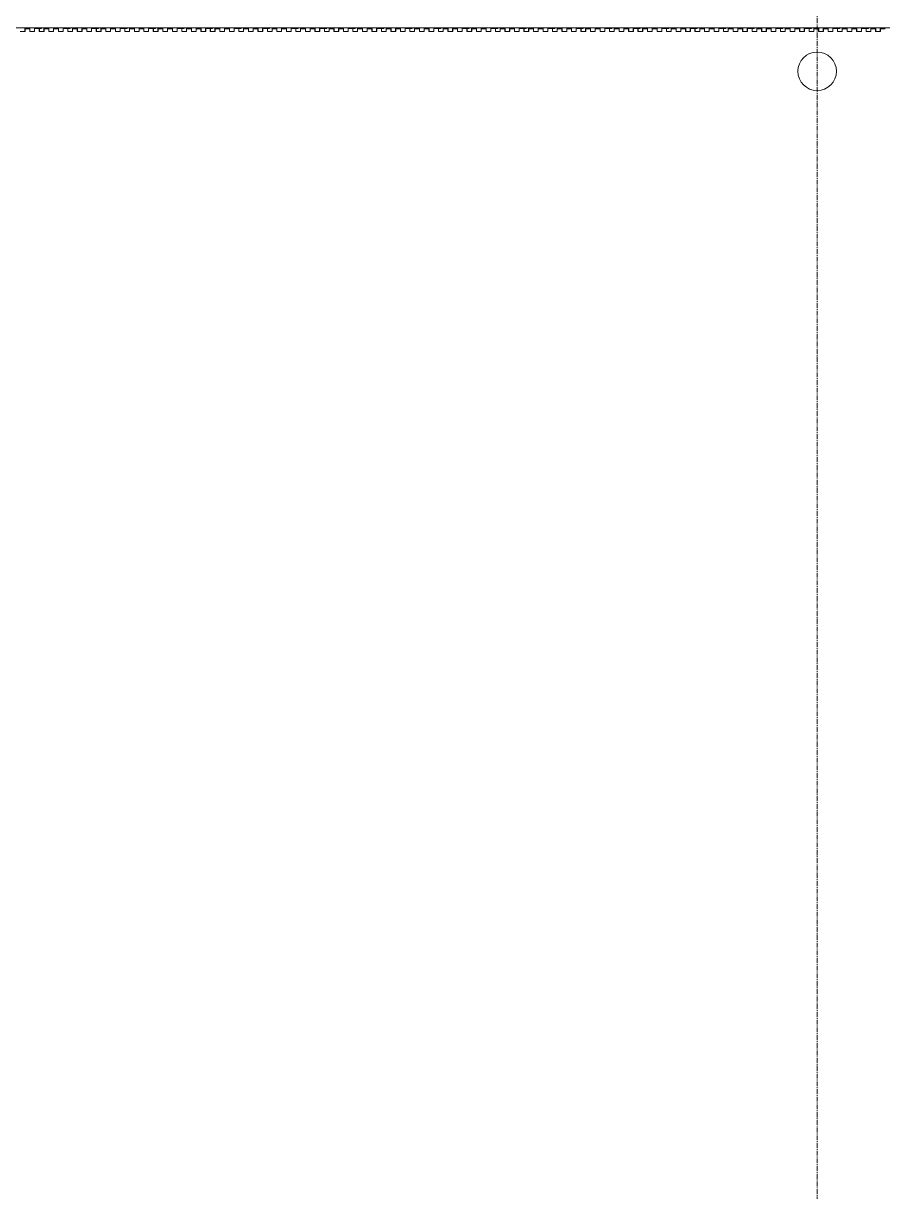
# Model space of a CAD drawing. Extents: x 73996 to 686888, y -9729 to 263202.
# Drawn here: x 485805 to 490266, y 166651 to 172715 of the extents above; entities that cross this region are included whole.
import ezdxf

# ---------------------------------------------------------------- set-up
doc = ezdxf.new("R2010")
doc.units = 0
doc.header["$LTSCALE"] = 20
doc.linetypes.add('Data Center Layout_L20$0$CENTER', pattern=[2, 1.25, -0.25, 0.25, -0.25])
doc.layers.add('Data Center Layout_L20$0$ARC', color=252, linetype='Continuous', lineweight=0)
doc.layers.add('Data Center Layout_L20$0$H-SIN', color=252, linetype='Data Center Layout_L20$0$CENTER', lineweight=9)

# ---------------------------------------------------------------- blocks, each defined once
blk = doc.blocks.new('Data Center Layout_L20$0$A$C80dc7663')
at = {"layer": 'Data Center Layout_L20$0$ARC'}
blk.add_line((540876.41, 139535.59), (517002.82, 139535.59), dxfattribs=at)
at = {"layer": 'Data Center Layout_L20$0$ARC', "linetype": 'Continuous'}
for points in [[(527905.25, 139532.11), (527912.24, 139534.61), (527912.07, 139535.08), (527905.11, 139532.59), (527877.74, 139532.59), (527877.74, 139516.59), (527853.94, 139516.59), (527853.94, 139531.09), (527828.14, 139531.09), (527828.14, 139516.59), (527804.34, 139516.59)], [(527803.84, 139516.09), (527828.64, 139516.09), (527828.64, 139530.59), (527853.44, 139530.59), (527853.44, 139516.09), (527878.24, 139516.09), (527878.24, 139532.09), (527905.31, 139532.09)]]:
    blk.add_lwpolyline(points, dxfattribs=at)
for points in [[(528053.25, 139532.11), (528060.24, 139534.61), (528060.07, 139535.08), (528053.11, 139532.59), (528025.74, 139532.59), (528025.74, 139516.59), (528001.94, 139516.59), (528001.94, 139531.09), (527976.14, 139531.09), (527976.14, 139516.59), (527952.34, 139516.59), (527952.34, 139531.09), (527926.54, 139531.09), (527926.54, 139516.59), (527902.74, 139516.59), (527902.74, 139531.59), (527912.24, 139531.59, 1), (527912.24, 139535.59), (527891.53, 139535.59), (527890.24, 139534.3), (527888.95, 139535.59), (527875.24, 139535.59), (527875.24, 139535.09), (527888.74, 139535.09), (527890.24, 139533.59), (527891.74, 139535.09), (527912.24, 139535.09, -1), (527912.24, 139532.09), (527902.24, 139532.09), (527902.24, 139516.09), (527927.04, 139516.09), (527927.04, 139530.59), (527951.84, 139530.59), (527951.84, 139516.09), (527976.64, 139516.09), (527976.64, 139530.59), (528001.44, 139530.59), (528001.44, 139516.09), (528026.24, 139516.09), (528026.24, 139532.09), (528053.31, 139532.09)], [(528201.25, 139532.11), (528208.24, 139534.61), (528208.07, 139535.08), (528201.11, 139532.59), (528173.74, 139532.59), (528173.74, 139516.59), (528149.94, 139516.59), (528149.94, 139531.09), (528124.14, 139531.09), (528124.14, 139516.59), (528100.34, 139516.59), (528100.34, 139531.09), (528074.54, 139531.09), (528074.54, 139516.59), (528050.74, 139516.59), (528050.74, 139531.59), (528060.24, 139531.59, 1), (528060.24, 139535.59), (528039.53, 139535.59), (528038.24, 139534.3), (528036.95, 139535.59), (528023.24, 139535.59), (528023.24, 139535.09), (528036.74, 139535.09), (528038.24, 139533.59), (528039.74, 139535.09), (528060.24, 139535.09, -1), (528060.24, 139532.09), (528050.24, 139532.09), (528050.24, 139516.09), (528075.04, 139516.09), (528075.04, 139530.59), (528099.84, 139530.59), (528099.84, 139516.09), (528124.64, 139516.09), (528124.64, 139530.59), (528149.44, 139530.59), (528149.44, 139516.09), (528174.24, 139516.09), (528174.24, 139532.09), (528201.31, 139532.09)], [(528349.25, 139532.11), (528356.24, 139534.61), (528356.07, 139535.08), (528349.11, 139532.59), (528321.74, 139532.59), (528321.74, 139516.59), (528297.94, 139516.59), (528297.94, 139531.09), (528272.14, 139531.09), (528272.14, 139516.59), (528248.34, 139516.59), (528248.34, 139531.09), (528222.54, 139531.09), (528222.54, 139516.59), (528198.74, 139516.59), (528198.74, 139531.59), (528208.24, 139531.59, 1), (528208.24, 139535.59), (528187.53, 139535.59), (528186.24, 139534.3), (528184.95, 139535.59), (528171.24, 139535.59), (528171.24, 139535.09), (528184.74, 139535.09), (528186.24, 139533.59), (528187.74, 139535.09), (528208.24, 139535.09, -1), (528208.24, 139532.09), (528198.24, 139532.09), (528198.24, 139516.09), (528223.04, 139516.09), (528223.04, 139530.59), (528247.84, 139530.59), (528247.84, 139516.09), (528272.64, 139516.09), (528272.64, 139530.59), (528297.44, 139530.59), (528297.44, 139516.09), (528322.24, 139516.09), (528322.24, 139532.09), (528349.31, 139532.09)], [(528497.25, 139532.11), (528504.24, 139534.61), (528504.07, 139535.08), (528497.11, 139532.59), (528469.74, 139532.59), (528469.74, 139516.59), (528445.94, 139516.59), (528445.94, 139531.09), (528420.14, 139531.09), (528420.14, 139516.59), (528396.34, 139516.59), (528396.34, 139531.09), (528370.54, 139531.09), (528370.54, 139516.59), (528346.74, 139516.59), (528346.74, 139531.59), (528356.24, 139531.59, 1), (528356.24, 139535.59), (528335.53, 139535.59), (528334.24, 139534.3), (528332.95, 139535.59), (528319.24, 139535.59), (528319.24, 139535.09), (528332.74, 139535.09), (528334.24, 139533.59), (528335.74, 139535.09), (528356.24, 139535.09, -1), (528356.24, 139532.09), (528346.24, 139532.09), (528346.24, 139516.09), (528371.04, 139516.09), (528371.04, 139530.59), (528395.84, 139530.59), (528395.84, 139516.09), (528420.64, 139516.09), (528420.64, 139530.59), (528445.44, 139530.59), (528445.44, 139516.09), (528470.24, 139516.09), (528470.24, 139532.09), (528497.31, 139532.09)], [(528645.25, 139532.11), (528652.24, 139534.61), (528652.07, 139535.08), (528645.11, 139532.59), (528617.74, 139532.59), (528617.74, 139516.59), (528593.94, 139516.59), (528593.94, 139531.09), (528568.14, 139531.09), (528568.14, 139516.59), (528544.34, 139516.59), (528544.34, 139531.09), (528518.54, 139531.09), (528518.54, 139516.59), (528494.74, 139516.59), (528494.74, 139531.59), (528504.24, 139531.59, 1), (528504.24, 139535.59), (528483.53, 139535.59), (528482.24, 139534.3), (528480.95, 139535.59), (528467.24, 139535.59), (528467.24, 139535.09), (528480.74, 139535.09), (528482.24, 139533.59), (528483.74, 139535.09), (528504.24, 139535.09, -1), (528504.24, 139532.09), (528494.24, 139532.09), (528494.24, 139516.09), (528519.04, 139516.09), (528519.04, 139530.59), (528543.84, 139530.59), (528543.84, 139516.09), (528568.64, 139516.09), (528568.64, 139530.59), (528593.44, 139530.59), (528593.44, 139516.09), (528618.24, 139516.09), (528618.24, 139532.09), (528645.31, 139532.09)], [(528793.25, 139532.11), (528800.24, 139534.61), (528800.07, 139535.08), (528793.11, 139532.59), (528765.74, 139532.59), (528765.74, 139516.59), (528741.94, 139516.59), (528741.94, 139531.09), (528716.14, 139531.09), (528716.14, 139516.59), (528692.34, 139516.59), (528692.34, 139531.09), (528666.54, 139531.09), (528666.54, 139516.59), (528642.74, 139516.59), (528642.74, 139531.59), (528652.24, 139531.59, 1), (528652.24, 139535.59), (528631.53, 139535.59), (528630.24, 139534.3), (528628.95, 139535.59), (528615.24, 139535.59), (528615.24, 139535.09), (528628.74, 139535.09), (528630.24, 139533.59), (528631.74, 139535.09), (528652.24, 139535.09, -1), (528652.24, 139532.09), (528642.24, 139532.09), (528642.24, 139516.09), (528667.04, 139516.09), (528667.04, 139530.59), (528691.84, 139530.59), (528691.84, 139516.09), (528716.64, 139516.09), (528716.64, 139530.59), (528741.44, 139530.59), (528741.44, 139516.09), (528766.24, 139516.09), (528766.24, 139532.09), (528793.31, 139532.09)], [(528941.25, 139532.11), (528948.24, 139534.61), (528948.07, 139535.08), (528941.11, 139532.59), (528913.74, 139532.59), (528913.74, 139516.59), (528889.94, 139516.59), (528889.94, 139531.09), (528864.14, 139531.09), (528864.14, 139516.59), (528840.34, 139516.59), (528840.34, 139531.09), (528814.54, 139531.09), (528814.54, 139516.59), (528790.74, 139516.59), (528790.74, 139531.59), (528800.24, 139531.59, 1), (528800.24, 139535.59), (528779.53, 139535.59), (528778.24, 139534.3), (528776.95, 139535.59), (528763.24, 139535.59), (528763.24, 139535.09), (528776.74, 139535.09), (528778.24, 139533.59), (528779.74, 139535.09), (528800.24, 139535.09, -1), (528800.24, 139532.09), (528790.24, 139532.09), (528790.24, 139516.09), (528815.04, 139516.09), (528815.04, 139530.59), (528839.84, 139530.59), (528839.84, 139516.09), (528864.64, 139516.09), (528864.64, 139530.59), (528889.44, 139530.59), (528889.44, 139516.09), (528914.24, 139516.09), (528914.24, 139532.09), (528941.31, 139532.09)], [(529089.25, 139532.11), (529096.24, 139534.61), (529096.07, 139535.08), (529089.11, 139532.59), (529061.74, 139532.59), (529061.74, 139516.59), (529037.94, 139516.59), (529037.94, 139531.09), (529012.14, 139531.09), (529012.14, 139516.59), (528988.34, 139516.59), (528988.34, 139531.09), (528962.54, 139531.09), (528962.54, 139516.59), (528938.74, 139516.59), (528938.74, 139531.59), (528948.24, 139531.59, 1), (528948.24, 139535.59), (528927.53, 139535.59), (528926.24, 139534.3), (528924.95, 139535.59), (528911.24, 139535.59), (528911.24, 139535.09), (528924.74, 139535.09), (528926.24, 139533.59), (528927.74, 139535.09), (528948.24, 139535.09, -1), (528948.24, 139532.09), (528938.24, 139532.09), (528938.24, 139516.09), (528963.04, 139516.09), (528963.04, 139530.59), (528987.84, 139530.59), (528987.84, 139516.09), (529012.64, 139516.09), (529012.64, 139530.59), (529037.44, 139530.59), (529037.44, 139516.09), (529062.24, 139516.09), (529062.24, 139532.09), (529089.31, 139532.09)], [(529237.25, 139532.11), (529244.24, 139534.61), (529244.07, 139535.08), (529237.11, 139532.59), (529209.74, 139532.59), (529209.74, 139516.59), (529185.94, 139516.59), (529185.94, 139531.09), (529160.14, 139531.09), (529160.14, 139516.59), (529136.34, 139516.59), (529136.34, 139531.09), (529110.54, 139531.09), (529110.54, 139516.59), (529086.74, 139516.59), (529086.74, 139531.59), (529096.24, 139531.59, 1), (529096.24, 139535.59), (529075.53, 139535.59), (529074.24, 139534.3), (529072.95, 139535.59), (529059.24, 139535.59), (529059.24, 139535.09), (529072.74, 139535.09), (529074.24, 139533.59), (529075.74, 139535.09), (529096.24, 139535.09, -1), (529096.24, 139532.09), (529086.24, 139532.09), (529086.24, 139516.09), (529111.04, 139516.09), (529111.04, 139530.59), (529135.84, 139530.59), (529135.84, 139516.09), (529160.64, 139516.09), (529160.64, 139530.59), (529185.44, 139530.59), (529185.44, 139516.09), (529210.24, 139516.09), (529210.24, 139532.09), (529237.31, 139532.09)], [(529385.25, 139532.11), (529392.24, 139534.61), (529392.07, 139535.08), (529385.11, 139532.59), (529357.74, 139532.59), (529357.74, 139516.59), (529333.94, 139516.59), (529333.94, 139531.09), (529308.14, 139531.09), (529308.14, 139516.59), (529284.34, 139516.59), (529284.34, 139531.09), (529258.54, 139531.09), (529258.54, 139516.59), (529234.74, 139516.59), (529234.74, 139531.59), (529244.24, 139531.59, 1), (529244.24, 139535.59), (529223.53, 139535.59), (529222.24, 139534.3), (529220.95, 139535.59), (529207.24, 139535.59), (529207.24, 139535.09), (529220.74, 139535.09), (529222.24, 139533.59), (529223.74, 139535.09), (529244.24, 139535.09, -1), (529244.24, 139532.09), (529234.24, 139532.09), (529234.24, 139516.09), (529259.04, 139516.09), (529259.04, 139530.59), (529283.84, 139530.59), (529283.84, 139516.09), (529308.64, 139516.09), (529308.64, 139530.59), (529333.44, 139530.59), (529333.44, 139516.09), (529358.24, 139516.09), (529358.24, 139532.09), (529385.31, 139532.09)], [(529533.25, 139532.11), (529540.24, 139534.61), (529540.07, 139535.08), (529533.11, 139532.59), (529505.74, 139532.59), (529505.74, 139516.59), (529481.94, 139516.59), (529481.94, 139531.09), (529456.14, 139531.09), (529456.14, 139516.59), (529432.34, 139516.59), (529432.34, 139531.09), (529406.54, 139531.09), (529406.54, 139516.59), (529382.74, 139516.59), (529382.74, 139531.59), (529392.24, 139531.59, 1), (529392.24, 139535.59), (529371.53, 139535.59), (529370.24, 139534.3), (529368.95, 139535.59), (529355.24, 139535.59), (529355.24, 139535.09), (529368.74, 139535.09), (529370.24, 139533.59), (529371.74, 139535.09), (529392.24, 139535.09, -1), (529392.24, 139532.09), (529382.24, 139532.09), (529382.24, 139516.09), (529407.04, 139516.09), (529407.04, 139530.59), (529431.84, 139530.59), (529431.84, 139516.09), (529456.64, 139516.09), (529456.64, 139530.59), (529481.44, 139530.59), (529481.44, 139516.09), (529506.24, 139516.09), (529506.24, 139532.09), (529533.31, 139532.09)], [(529681.25, 139532.11), (529688.24, 139534.61), (529688.07, 139535.08), (529681.11, 139532.59), (529653.74, 139532.59), (529653.74, 139516.59), (529629.94, 139516.59), (529629.94, 139531.09), (529604.14, 139531.09), (529604.14, 139516.59), (529580.34, 139516.59), (529580.34, 139531.09), (529554.54, 139531.09), (529554.54, 139516.59), (529530.74, 139516.59), (529530.74, 139531.59), (529540.24, 139531.59, 1), (529540.24, 139535.59), (529519.53, 139535.59), (529518.24, 139534.3), (529516.95, 139535.59), (529503.24, 139535.59), (529503.24, 139535.09), (529516.74, 139535.09), (529518.24, 139533.59), (529519.74, 139535.09), (529540.24, 139535.09, -1), (529540.24, 139532.09), (529530.24, 139532.09), (529530.24, 139516.09), (529555.04, 139516.09), (529555.04, 139530.59), (529579.84, 139530.59), (529579.84, 139516.09), (529604.64, 139516.09), (529604.64, 139530.59), (529629.44, 139530.59), (529629.44, 139516.09), (529654.24, 139516.09), (529654.24, 139532.09), (529681.31, 139532.09)], [(529829.25, 139532.11), (529836.24, 139534.61), (529836.07, 139535.08), (529829.11, 139532.59), (529801.74, 139532.59), (529801.74, 139516.59), (529777.94, 139516.59), (529777.94, 139531.09), (529752.14, 139531.09), (529752.14, 139516.59), (529728.34, 139516.59), (529728.34, 139531.09), (529702.54, 139531.09), (529702.54, 139516.59), (529678.74, 139516.59), (529678.74, 139531.59), (529688.24, 139531.59, 1), (529688.24, 139535.59), (529667.53, 139535.59), (529666.24, 139534.3), (529664.95, 139535.59), (529651.24, 139535.59), (529651.24, 139535.09), (529664.74, 139535.09), (529666.24, 139533.59), (529667.74, 139535.09), (529688.24, 139535.09, -1), (529688.24, 139532.09), (529678.24, 139532.09), (529678.24, 139516.09), (529703.04, 139516.09), (529703.04, 139530.59), (529727.84, 139530.59), (529727.84, 139516.09), (529752.64, 139516.09), (529752.64, 139530.59), (529777.44, 139530.59), (529777.44, 139516.09), (529802.24, 139516.09), (529802.24, 139532.09), (529829.31, 139532.09)], [(529977.25, 139532.11), (529984.24, 139534.61), (529984.07, 139535.08), (529977.11, 139532.59), (529949.74, 139532.59), (529949.74, 139516.59), (529925.94, 139516.59), (529925.94, 139531.09), (529900.14, 139531.09), (529900.14, 139516.59), (529876.34, 139516.59), (529876.34, 139531.09), (529850.54, 139531.09), (529850.54, 139516.59), (529826.74, 139516.59), (529826.74, 139531.59), (529836.24, 139531.59, 1), (529836.24, 139535.59), (529815.53, 139535.59), (529814.24, 139534.3), (529812.95, 139535.59), (529799.24, 139535.59), (529799.24, 139535.09), (529812.74, 139535.09), (529814.24, 139533.59), (529815.74, 139535.09), (529836.24, 139535.09, -1), (529836.24, 139532.09), (529826.24, 139532.09), (529826.24, 139516.09), (529851.04, 139516.09), (529851.04, 139530.59), (529875.84, 139530.59), (529875.84, 139516.09), (529900.64, 139516.09), (529900.64, 139530.59), (529925.44, 139530.59), (529925.44, 139516.09), (529950.24, 139516.09), (529950.24, 139532.09), (529977.31, 139532.09)], [(530125.25, 139532.11), (530132.24, 139534.61), (530132.07, 139535.08), (530125.11, 139532.59), (530097.74, 139532.59), (530097.74, 139516.59), (530073.94, 139516.59), (530073.94, 139531.09), (530048.14, 139531.09), (530048.14, 139516.59), (530024.34, 139516.59), (530024.34, 139531.09), (529998.54, 139531.09), (529998.54, 139516.59), (529974.74, 139516.59), (529974.74, 139531.59), (529984.24, 139531.59, 1), (529984.24, 139535.59), (529963.53, 139535.59), (529962.24, 139534.3), (529960.95, 139535.59), (529947.24, 139535.59), (529947.24, 139535.09), (529960.74, 139535.09), (529962.24, 139533.59), (529963.74, 139535.09), (529984.24, 139535.09, -1), (529984.24, 139532.09), (529974.24, 139532.09), (529974.24, 139516.09), (529999.04, 139516.09), (529999.04, 139530.59), (530023.84, 139530.59), (530023.84, 139516.09), (530048.64, 139516.09), (530048.64, 139530.59), (530073.44, 139530.59), (530073.44, 139516.09), (530098.24, 139516.09), (530098.24, 139532.09), (530125.31, 139532.09)], [(530273.25, 139532.11), (530280.24, 139534.61), (530280.07, 139535.08), (530273.11, 139532.59), (530245.74, 139532.59), (530245.74, 139516.59), (530221.94, 139516.59), (530221.94, 139531.09), (530196.14, 139531.09), (530196.14, 139516.59), (530172.34, 139516.59), (530172.34, 139531.09), (530146.54, 139531.09), (530146.54, 139516.59), (530122.74, 139516.59), (530122.74, 139531.59), (530132.24, 139531.59, 1), (530132.24, 139535.59), (530111.53, 139535.59), (530110.24, 139534.3), (530108.95, 139535.59), (530095.24, 139535.59), (530095.24, 139535.09), (530108.74, 139535.09), (530110.24, 139533.59), (530111.74, 139535.09), (530132.24, 139535.09, -1), (530132.24, 139532.09), (530122.24, 139532.09), (530122.24, 139516.09), (530147.04, 139516.09), (530147.04, 139530.59), (530171.84, 139530.59), (530171.84, 139516.09), (530196.64, 139516.09), (530196.64, 139530.59), (530221.44, 139530.59), (530221.44, 139516.09), (530246.24, 139516.09), (530246.24, 139532.09), (530273.31, 139532.09)], [(530421.25, 139532.11), (530428.24, 139534.61), (530428.07, 139535.08), (530421.11, 139532.59), (530393.74, 139532.59), (530393.74, 139516.59), (530369.94, 139516.59), (530369.94, 139531.09), (530344.14, 139531.09), (530344.14, 139516.59), (530320.34, 139516.59), (530320.34, 139531.09), (530294.54, 139531.09), (530294.54, 139516.59), (530270.74, 139516.59), (530270.74, 139531.59), (530280.24, 139531.59, 1), (530280.24, 139535.59), (530259.53, 139535.59), (530258.24, 139534.3), (530256.95, 139535.59), (530243.24, 139535.59), (530243.24, 139535.09), (530256.74, 139535.09), (530258.24, 139533.59), (530259.74, 139535.09), (530280.24, 139535.09, -1), (530280.24, 139532.09), (530270.24, 139532.09), (530270.24, 139516.09), (530295.04, 139516.09), (530295.04, 139530.59), (530319.84, 139530.59), (530319.84, 139516.09), (530344.64, 139516.09), (530344.64, 139530.59), (530369.44, 139530.59), (530369.44, 139516.09), (530394.24, 139516.09), (530394.24, 139532.09), (530421.31, 139532.09)], [(530569.25, 139532.11), (530576.24, 139534.61), (530576.07, 139535.08), (530569.11, 139532.59), (530541.74, 139532.59), (530541.74, 139516.59), (530517.94, 139516.59), (530517.94, 139531.09), (530492.14, 139531.09), (530492.14, 139516.59), (530468.34, 139516.59), (530468.34, 139531.09), (530442.54, 139531.09), (530442.54, 139516.59), (530418.74, 139516.59), (530418.74, 139531.59), (530428.24, 139531.59, 1), (530428.24, 139535.59), (530407.53, 139535.59), (530406.24, 139534.3), (530404.95, 139535.59), (530391.24, 139535.59), (530391.24, 139535.09), (530404.74, 139535.09), (530406.24, 139533.59), (530407.74, 139535.09), (530428.24, 139535.09, -1), (530428.24, 139532.09), (530418.24, 139532.09), (530418.24, 139516.09), (530443.04, 139516.09), (530443.04, 139530.59), (530467.84, 139530.59), (530467.84, 139516.09), (530492.64, 139516.09), (530492.64, 139530.59), (530517.44, 139530.59), (530517.44, 139516.09), (530542.24, 139516.09), (530542.24, 139532.09), (530569.31, 139532.09)], [(530717.25, 139532.11), (530724.24, 139534.61), (530724.07, 139535.08), (530717.11, 139532.59), (530689.74, 139532.59), (530689.74, 139516.59), (530665.94, 139516.59), (530665.94, 139531.09), (530640.14, 139531.09), (530640.14, 139516.59), (530616.34, 139516.59), (530616.34, 139531.09), (530590.54, 139531.09), (530590.54, 139516.59), (530566.74, 139516.59), (530566.74, 139531.59), (530576.24, 139531.59, 1), (530576.24, 139535.59), (530555.53, 139535.59), (530554.24, 139534.3), (530552.95, 139535.59), (530539.24, 139535.59), (530539.24, 139535.09), (530552.74, 139535.09), (530554.24, 139533.59), (530555.74, 139535.09), (530576.24, 139535.09, -1), (530576.24, 139532.09), (530566.24, 139532.09), (530566.24, 139516.09), (530591.04, 139516.09), (530591.04, 139530.59), (530615.84, 139530.59), (530615.84, 139516.09), (530640.64, 139516.09), (530640.64, 139530.59), (530665.44, 139530.59), (530665.44, 139516.09), (530690.24, 139516.09), (530690.24, 139532.09), (530717.31, 139532.09)], [(530865.25, 139532.11), (530872.24, 139534.61), (530872.07, 139535.08), (530865.11, 139532.59), (530837.74, 139532.59), (530837.74, 139516.59), (530813.94, 139516.59), (530813.94, 139531.09), (530788.14, 139531.09), (530788.14, 139516.59), (530764.34, 139516.59), (530764.34, 139531.09), (530738.54, 139531.09), (530738.54, 139516.59), (530714.74, 139516.59), (530714.74, 139531.59), (530724.24, 139531.59, 1), (530724.24, 139535.59), (530703.53, 139535.59), (530702.24, 139534.3), (530700.95, 139535.59), (530687.24, 139535.59), (530687.24, 139535.09), (530700.74, 139535.09), (530702.24, 139533.59), (530703.74, 139535.09), (530724.24, 139535.09, -1), (530724.24, 139532.09), (530714.24, 139532.09), (530714.24, 139516.09), (530739.04, 139516.09), (530739.04, 139530.59), (530763.84, 139530.59), (530763.84, 139516.09), (530788.64, 139516.09), (530788.64, 139530.59), (530813.44, 139530.59), (530813.44, 139516.09), (530838.24, 139516.09), (530838.24, 139532.09), (530865.31, 139532.09)], [(531013.25, 139532.11), (531020.24, 139534.61), (531020.07, 139535.08), (531013.11, 139532.59), (530985.74, 139532.59), (530985.74, 139516.59), (530961.94, 139516.59), (530961.94, 139531.09), (530936.14, 139531.09), (530936.14, 139516.59), (530912.34, 139516.59), (530912.34, 139531.09), (530886.54, 139531.09), (530886.54, 139516.59), (530862.74, 139516.59), (530862.74, 139531.59), (530872.24, 139531.59, 1), (530872.24, 139535.59), (530851.53, 139535.59), (530850.24, 139534.3), (530848.95, 139535.59), (530835.24, 139535.59), (530835.24, 139535.09), (530848.74, 139535.09), (530850.24, 139533.59), (530851.74, 139535.09), (530872.24, 139535.09, -1), (530872.24, 139532.09), (530862.24, 139532.09), (530862.24, 139516.09), (530887.04, 139516.09), (530887.04, 139530.59), (530911.84, 139530.59), (530911.84, 139516.09), (530936.64, 139516.09), (530936.64, 139530.59), (530961.44, 139530.59), (530961.44, 139516.09), (530986.24, 139516.09), (530986.24, 139532.09), (531013.31, 139532.09)], [(531161.25, 139532.11), (531168.24, 139534.61), (531168.07, 139535.08), (531161.11, 139532.59), (531133.74, 139532.59), (531133.74, 139516.59), (531109.94, 139516.59), (531109.94, 139531.09), (531084.14, 139531.09), (531084.14, 139516.59), (531060.34, 139516.59), (531060.34, 139531.09), (531034.54, 139531.09), (531034.54, 139516.59), (531010.74, 139516.59), (531010.74, 139531.59), (531020.24, 139531.59, 1), (531020.24, 139535.59), (530999.53, 139535.59), (530998.24, 139534.3), (530996.95, 139535.59), (530983.24, 139535.59), (530983.24, 139535.09), (530996.74, 139535.09), (530998.24, 139533.59), (530999.74, 139535.09), (531020.24, 139535.09, -1), (531020.24, 139532.09), (531010.24, 139532.09), (531010.24, 139516.09), (531035.04, 139516.09), (531035.04, 139530.59), (531059.84, 139530.59), (531059.84, 139516.09), (531084.64, 139516.09), (531084.64, 139530.59), (531109.44, 139530.59), (531109.44, 139516.09), (531134.24, 139516.09), (531134.24, 139532.09), (531161.31, 139532.09)], [(531309.25, 139532.11), (531316.24, 139534.61), (531316.07, 139535.08), (531309.11, 139532.59), (531281.74, 139532.59), (531281.74, 139516.59), (531257.94, 139516.59), (531257.94, 139531.09), (531232.14, 139531.09), (531232.14, 139516.59), (531208.34, 139516.59), (531208.34, 139531.09), (531182.54, 139531.09), (531182.54, 139516.59), (531158.74, 139516.59), (531158.74, 139531.59), (531168.24, 139531.59, 1), (531168.24, 139535.59), (531147.53, 139535.59), (531146.24, 139534.3), (531144.95, 139535.59), (531131.24, 139535.59), (531131.24, 139535.09), (531144.74, 139535.09), (531146.24, 139533.59), (531147.74, 139535.09), (531168.24, 139535.09, -1), (531168.24, 139532.09), (531158.24, 139532.09), (531158.24, 139516.09), (531183.04, 139516.09), (531183.04, 139530.59), (531207.84, 139530.59), (531207.84, 139516.09), (531232.64, 139516.09), (531232.64, 139530.59), (531257.44, 139530.59), (531257.44, 139516.09), (531282.24, 139516.09), (531282.24, 139532.09), (531309.31, 139532.09)], [(531457.25, 139532.11), (531464.24, 139534.61), (531464.07, 139535.08), (531457.11, 139532.59), (531429.74, 139532.59), (531429.74, 139516.59), (531405.94, 139516.59), (531405.94, 139531.09), (531380.14, 139531.09), (531380.14, 139516.59), (531356.34, 139516.59), (531356.34, 139531.09), (531330.54, 139531.09), (531330.54, 139516.59), (531306.74, 139516.59), (531306.74, 139531.59), (531316.24, 139531.59, 1), (531316.24, 139535.59), (531295.53, 139535.59), (531294.24, 139534.3), (531292.95, 139535.59), (531279.24, 139535.59), (531279.24, 139535.09), (531292.74, 139535.09), (531294.24, 139533.59), (531295.74, 139535.09), (531316.24, 139535.09, -1), (531316.24, 139532.09), (531306.24, 139532.09), (531306.24, 139516.09), (531331.04, 139516.09), (531331.04, 139530.59), (531355.84, 139530.59), (531355.84, 139516.09), (531380.64, 139516.09), (531380.64, 139530.59), (531405.44, 139530.59), (531405.44, 139516.09), (531430.24, 139516.09), (531430.24, 139532.09), (531457.31, 139532.09)], [(531605.25, 139532.11), (531612.24, 139534.61), (531612.07, 139535.08), (531605.11, 139532.59), (531577.74, 139532.59), (531577.74, 139516.59), (531553.94, 139516.59), (531553.94, 139531.09), (531528.14, 139531.09), (531528.14, 139516.59), (531504.34, 139516.59), (531504.34, 139531.09), (531478.54, 139531.09), (531478.54, 139516.59), (531454.74, 139516.59), (531454.74, 139531.59), (531464.24, 139531.59, 1), (531464.24, 139535.59), (531443.53, 139535.59), (531442.24, 139534.3), (531440.95, 139535.59), (531427.24, 139535.59), (531427.24, 139535.09), (531440.74, 139535.09), (531442.24, 139533.59), (531443.74, 139535.09), (531464.24, 139535.09, -1), (531464.24, 139532.09), (531454.24, 139532.09), (531454.24, 139516.09), (531479.04, 139516.09), (531479.04, 139530.59), (531503.84, 139530.59), (531503.84, 139516.09), (531528.64, 139516.09), (531528.64, 139530.59), (531553.44, 139530.59), (531553.44, 139516.09), (531578.24, 139516.09), (531578.24, 139532.09), (531605.31, 139532.09)], [(531753.25, 139532.11), (531760.24, 139534.61), (531760.07, 139535.08), (531753.11, 139532.59), (531725.74, 139532.59), (531725.74, 139516.59), (531701.94, 139516.59), (531701.94, 139531.09), (531676.14, 139531.09), (531676.14, 139516.59), (531652.34, 139516.59), (531652.34, 139531.09), (531626.54, 139531.09), (531626.54, 139516.59), (531602.74, 139516.59), (531602.74, 139531.59), (531612.24, 139531.59, 1), (531612.24, 139535.59), (531591.53, 139535.59), (531590.24, 139534.3), (531588.95, 139535.59), (531575.24, 139535.59), (531575.24, 139535.09), (531588.74, 139535.09), (531590.24, 139533.59), (531591.74, 139535.09), (531612.24, 139535.09, -1), (531612.24, 139532.09), (531602.24, 139532.09), (531602.24, 139516.09), (531627.04, 139516.09), (531627.04, 139530.59), (531651.84, 139530.59), (531651.84, 139516.09), (531676.64, 139516.09), (531676.64, 139530.59), (531701.44, 139530.59), (531701.44, 139516.09), (531726.24, 139516.09), (531726.24, 139532.09), (531753.31, 139532.09)], [(531901.25, 139532.11), (531908.24, 139534.61), (531908.07, 139535.08), (531901.11, 139532.59), (531873.74, 139532.59), (531873.74, 139516.59), (531849.94, 139516.59), (531849.94, 139531.09), (531824.14, 139531.09), (531824.14, 139516.59), (531800.34, 139516.59), (531800.34, 139531.09), (531774.54, 139531.09), (531774.54, 139516.59), (531750.74, 139516.59), (531750.74, 139531.59), (531760.24, 139531.59, 1), (531760.24, 139535.59), (531739.53, 139535.59), (531738.24, 139534.3), (531736.95, 139535.59), (531723.24, 139535.59), (531723.24, 139535.09), (531736.74, 139535.09), (531738.24, 139533.59), (531739.74, 139535.09), (531760.24, 139535.09, -1), (531760.24, 139532.09), (531750.24, 139532.09), (531750.24, 139516.09), (531775.04, 139516.09), (531775.04, 139530.59), (531799.84, 139530.59), (531799.84, 139516.09), (531824.64, 139516.09), (531824.64, 139530.59), (531849.44, 139530.59), (531849.44, 139516.09), (531874.24, 139516.09), (531874.24, 139532.09), (531901.31, 139532.09)], [(532049.25, 139532.11), (532056.24, 139534.61), (532056.07, 139535.08), (532049.11, 139532.59), (532021.74, 139532.59), (532021.74, 139516.59), (531997.94, 139516.59), (531997.94, 139531.09), (531972.14, 139531.09), (531972.14, 139516.59), (531948.34, 139516.59), (531948.34, 139531.09), (531922.54, 139531.09), (531922.54, 139516.59), (531898.74, 139516.59), (531898.74, 139531.59), (531908.24, 139531.59, 1), (531908.24, 139535.59), (531887.53, 139535.59), (531886.24, 139534.3), (531884.95, 139535.59), (531871.24, 139535.59), (531871.24, 139535.09), (531884.74, 139535.09), (531886.24, 139533.59), (531887.74, 139535.09), (531908.24, 139535.09, -1), (531908.24, 139532.09), (531898.24, 139532.09), (531898.24, 139516.09), (531923.04, 139516.09), (531923.04, 139530.59), (531947.84, 139530.59), (531947.84, 139516.09), (531972.64, 139516.09), (531972.64, 139530.59), (531997.44, 139530.59), (531997.44, 139516.09), (532022.24, 139516.09), (532022.24, 139532.09), (532049.31, 139532.09)], [(532197.25, 139532.11), (532204.24, 139534.61), (532204.07, 139535.08), (532197.11, 139532.59), (532169.74, 139532.59), (532169.74, 139516.59), (532145.94, 139516.59), (532145.94, 139531.09), (532120.14, 139531.09), (532120.14, 139516.59), (532096.34, 139516.59), (532096.34, 139531.09), (532070.54, 139531.09), (532070.54, 139516.59), (532046.74, 139516.59), (532046.74, 139531.59), (532056.24, 139531.59, 1), (532056.24, 139535.59), (532035.53, 139535.59), (532034.24, 139534.3), (532032.95, 139535.59), (532019.24, 139535.59), (532019.24, 139535.09), (532032.74, 139535.09), (532034.24, 139533.59), (532035.74, 139535.09), (532056.24, 139535.09, -1), (532056.24, 139532.09), (532046.24, 139532.09), (532046.24, 139516.09), (532071.04, 139516.09), (532071.04, 139530.59), (532095.84, 139530.59), (532095.84, 139516.09), (532120.64, 139516.09), (532120.64, 139530.59), (532145.44, 139530.59), (532145.44, 139516.09), (532170.24, 139516.09), (532170.24, 139532.09), (532197.31, 139532.09)], [(532293.94, 139531.09), (532268.14, 139531.09), (532268.14, 139516.59), (532244.34, 139516.59), (532244.34, 139531.09), (532218.54, 139531.09), (532218.54, 139516.59), (532194.74, 139516.59), (532194.74, 139531.59), (532204.24, 139531.59, 1), (532204.24, 139535.59), (532183.53, 139535.59), (532182.24, 139534.3), (532180.95, 139535.59), (532167.24, 139535.59), (532167.24, 139535.09), (532180.74, 139535.09), (532182.24, 139533.59), (532183.74, 139535.09), (532204.24, 139535.09, -1), (532204.24, 139532.09), (532194.24, 139532.09), (532194.24, 139516.09), (532219.04, 139516.09), (532219.04, 139530.59), (532243.84, 139530.59), (532243.84, 139516.09), (532268.64, 139516.09), (532268.64, 139530.59), (532293.44, 139530.59)]]:
    blk.add_lwpolyline(points, format="xyb", dxfattribs=at)
at = {"layer": 'Data Center Layout_L20$0$ARC'}
blk.add_circle((531940.24, 139309.34), 100, dxfattribs=at)
at = {"layer": 'Data Center Layout_L20$0$H-SIN'}
blk.add_line((531940.24, 124521.53), (531940.24, 230045.59), dxfattribs=at)
blk = doc.blocks.new('Data Center Layout_L20')
blk.add_blockref('Data Center Layout_L20$0$A$C80dc7663', (-42014.7, 33156.7))

msp = doc.modelspace()

# ---------------------------------------------------------------- block references
msp.add_blockref('Data Center Layout_L20', (0, 0))

doc.saveas('drawing.dxf')
